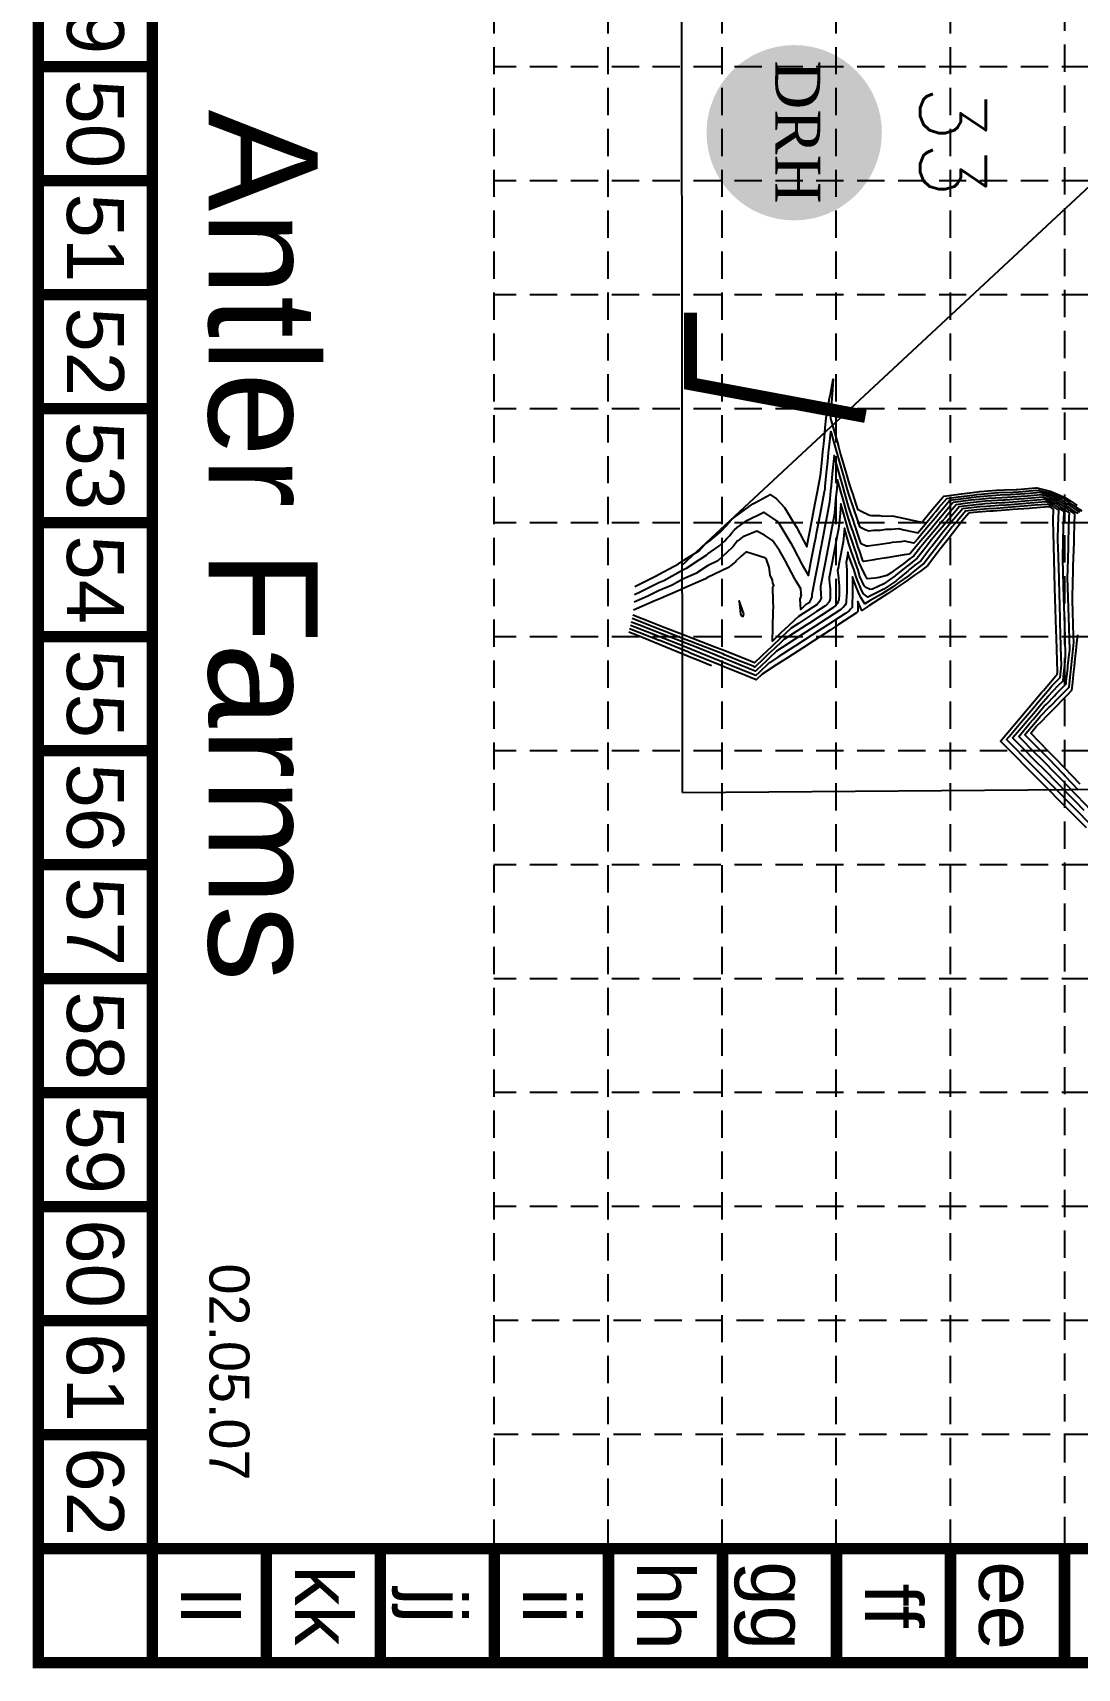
# Model space of a CAD drawing. Extents: x 8046 to 10141, y 6942 to 10292.
# Drawn here: x 8046 to 8524, y 6942 to 7692 of the extents above; entities that cross this region are included whole.
import ezdxf
from ezdxf.enums import TextEntityAlignment as Align

# ---------------------------------------------------------------- set-up
doc = ezdxf.new("R2010")
doc.units = 0
doc.header["$LTSCALE"] = 100
doc.header["$MEASUREMENT"] = 0
doc.linetypes.add('HIDDEN', pattern=[0.375, 0.25, -0.125])
doc.layers.get('0').update_dxf_attribs({"color": 5, "linetype": 'CONTINUOUS'})
for name, color, linetype in [('$-BNDY', 5, 'CONTINUOUS'), ('$-LOT', 5, 'CONTINUOUS'), ('BASE', 7, 'CONTINUOUS'), ('FGC-LOTNU', 5, 'CONTINUOUS'), ('G-XCONTOURS', 5, 'CONTINUOUS'), ('G-XIDX_CONTOURS', 5, 'CONTINUOUS'), ('GRID', 254, 'HIDDEN'), ('PG-ARROWS', 250, 'CONTINUOUS'), ('SILT FENCE', 200, 'CONTINUOUS')]:
    doc.layers.add(name, color=color, linetype=linetype)
doc.styles.add('DRHorton', font='dutcheb.ttf')
doc.styles.add('ROMANS', font='romans.shx', dxfattribs={"width": 0.67})
doc.styles.get("Standard").update_dxf_attribs({"font": 'ARIAL.TTF'})

# ---------------------------------------------------------------- blocks, each defined once
blk = doc.blocks.new('DRHorton')
h = blk.add_hatch(color=1)
h.paths.add_polyline_path([(78.7, 25.78, 1), (40.43, 25.78, 1)])
h.paths.add_polyline_path([(42.33, 17.91), (76.5, 17.91), (76.5, 34.87), (42.33, 34.87)], flags=24)
at = {"layer": 'BASE', "color": 176, "style": 'DRHorton'}
blk.add_text('DRH', height=9.814, dxfattribs=at).set_placement((59.39, 21.64), align=Align.CENTER)

msp = doc.modelspace()

# ---------------------------------------------------------------- linework, layer by layer
at = {"layer": '$-BNDY', "color": 7}
for q in [(8342.64, 8843.9), (10000.03, 7355.96)]:
    msp.add_line((8343.51, 7343.91), q, dxfattribs=at)
at = {"layer": '$-LOT', "color": 7}
msp.add_line((8343.45, 7448.01), (8549.41, 7639.84), dxfattribs=at)
at = {"layer": 'BASE', "color": 9}
msp.add_line((10086.11, 6997.27), (8100.61, 6997.27), dxfattribs=at)
at = {"layer": 'BASE', "const_width": 5.22}
for points in [[(8048.36, 10289.02), (8048.36, 6945.02), (10138.36, 6945.02), (10138.36, 10289.02)], [(8100.61, 10236.77), (8100.61, 6997.27), (10086.11, 6997.27), (10086.11, 10236.77)]]:
    msp.add_lwpolyline(points, close=True, dxfattribs=at)
for points in [[(8048.36, 7676.52), (8100.61, 7676.52)], [(8048.36, 7624.27), (8100.61, 7624.27)], [(8048.36, 7572.02), (8100.61, 7572.02)], [(8048.36, 7519.77), (8100.61, 7519.77)], [(8048.36, 7467.52), (8100.61, 7467.52)], [(8048.36, 7415.27), (8100.61, 7415.27)], [(8048.36, 7363.02), (8100.61, 7363.02)], [(8048.36, 7310.77), (8100.61, 7310.77)], [(8048.36, 7258.52), (8100.61, 7258.52)], [(8048.36, 7206.27), (8100.61, 7206.27)], [(8048.36, 7154.02), (8100.61, 7154.02)], [(8048.36, 7101.77), (8100.61, 7101.77)], [(8048.36, 7049.52), (8100.61, 7049.52)], [(8048.36, 6997.27), (8100.61, 6997.27)], [(8100.61, 6945.02), (8100.61, 6997.27)], [(8152.86, 6945.02), (8152.86, 6997.27)], [(8205.11, 6945.02), (8205.11, 6997.27)], [(8257.36, 6945.02), (8257.36, 6997.27)], [(8309.61, 6945.02), (8309.61, 6997.27)], [(8361.86, 6945.02), (8361.86, 6997.27)], [(8414.11, 6945.02), (8414.11, 6997.27)], [(8466.36, 6945.02), (8466.36, 6997.27)], [(8518.61, 6945.02), (8518.61, 6997.27)]]:
    msp.add_lwpolyline(points, dxfattribs=at)
at = {"layer": 'G-XCONTOURS'}
for points, elevation in [([(8321.68, 7438.25), (8331.41, 7443.13), (8332.91, 7443.92), (8341.76, 7448.74), (8344.18, 7450.33), (8351.39, 7454.75), (8353.97, 7457.71), (8356, 7459.16), (8359.69, 7462.34), (8361.01, 7463.35), (8361.6, 7463.92), (8363.61, 7466.15), (8363.89, 7466.49), (8365.86, 7468.78), (8367.14, 7469.91), (8371.86, 7473.31), (8375.76, 7476.16), (8377, 7476.78), (8383.68, 7480.48), (8386.65, 7478.43), (8390.26, 7474.43), (8393.51, 7469.19), (8395.78, 7465.45), (8400.55, 7456.51), (8402.52, 7466.77), (8404.25, 7475.76), (8404.68, 7478), (8405.28, 7481.13), (8406.84, 7489.23), (8407.23, 7493.3), (8407.54, 7496.47), (8407.89, 7500.09), (8408.24, 7503.7), (8408.55, 7506.85), (8408.95, 7510.94), (8409.4, 7515.63), (8410.97, 7524.57), (8411.31, 7526.46), (8412.52, 7533.34), (8412.05, 7526.35), (8411.93, 7524.63), (8411.31, 7515.34), (8412.86, 7509.89), (8414.34, 7504.69), (8415.15, 7501.84), (8416, 7498.85), (8417.44, 7493.79), (8418.82, 7488.96), (8419.73, 7485.75), (8420.98, 7482.07), (8421.38, 7480.87), (8421.53, 7480.43), (8423.03, 7476), (8423.8, 7473.75), (8425.96, 7472.54), (8426.5, 7472.25), (8427.47, 7471.92), (8429.18, 7471.06), (8430.08, 7470.81), (8433.98, 7470.82), (8435.2, 7470.6), (8440, 7470.64), (8440.44, 7470.53), (8446.76, 7469.13), (8446.82, 7469.11), (8448.05, 7468.85), (8453.22, 7467.75), (8453.41, 7467.98), (8453.6, 7468.21), (8458.32, 7473.82), (8462.89, 7479.26), (8463.24, 7479.67), (8471.41, 7480.73), (8475.15, 7481.21), (8479.85, 7481.81), (8487.48, 7482.46), (8487.88, 7482.49), (8491.06, 7482.59), (8496.42, 7482.79), (8496.86, 7482.82), (8505.35, 7483.47), (8505.92, 7483.52), (8508.9, 7482.75), (8511.98, 7481.98), (8512.44, 7481.82), (8515.73, 7480.44), (8518.5, 7479.3), (8518.75, 7479.12), (8521.44, 7477.4), (8523.37, 7476.14), (8524.46, 7475.57)], 1044), ([(8321.5, 7434.65), (8324.14, 7435.79), (8332.73, 7440.13), (8335.01, 7441.1), (8343.98, 7446.13), (8345.33, 7446.72), (8351.59, 7450.89), (8354.76, 7452.84), (8355.09, 7453.21), (8360.15, 7456.82), (8362.79, 7459.1), (8363.91, 7460.22), (8365.12, 7461.56), (8366.17, 7462.83), (8367.38, 7464.26), (8368.56, 7465.28), (8372.99, 7468.51), (8380.51, 7472.23), (8380.73, 7472.35), (8387.22, 7467.86), (8387.69, 7467.34), (8389.56, 7464.32), (8393.16, 7458.23), (8394.21, 7456.24), (8398.3, 7448.21), (8401.26, 7443.37), (8402.42, 7449.41), (8404.04, 7457.86), (8404.58, 7460.64), (8404.96, 7462.62), (8406.74, 7471.87), (8408.66, 7481.87), (8408.89, 7483.09), (8408.99, 7484.08), (8409.6, 7490.33), (8410.13, 7495.79), (8410.3, 7497.57), (8410.5, 7499.62), (8411, 7504.81), (8411.44, 7509.35), (8412.88, 7504.31), (8414.38, 7499.02), (8415.17, 7496.26), (8415.92, 7493.62), (8417.46, 7488.21), (8419.07, 7482.54), (8419.75, 7480.16), (8420.08, 7479.2), (8421.4, 7475.29), (8422.34, 7472.52), (8423.05, 7470.42), (8424.6, 7465.84), (8424.84, 7465.7), (8427.3, 7464.42), (8428.94, 7463.86), (8431.1, 7464.09), (8434.13, 7464.1), (8436.85, 7464.51), (8439.35, 7464.51), (8442.62, 7464.87), (8445.03, 7464.34), (8449.38, 7463.35), (8451.4, 7462.92), (8454.84, 7467.01), (8458.39, 7471.23), (8459.75, 7472.86), (8461.08, 7474.43), (8464.67, 7478.7), (8470, 7479.39), (8476.59, 7480.23), (8478.44, 7480.47), (8481.87, 7480.76), (8486.52, 7481.2), (8488.34, 7481.31), (8495.12, 7481.56), (8497.56, 7481.73), (8504.04, 7482.23), (8506.6, 7482.44), (8511.6, 7481.16), (8512.74, 7480.78), (8517.76, 7478.72), (8519.03, 7477.84), (8520.66, 7476.79), (8523.49, 7474.95), (8523.59, 7474.88), (8523.65, 7474.84), (8526.56, 7473.01)], 1043), ([(8525.73, 7472.35), (8523.96, 7473.47), (8522.81, 7474.27), (8520.89, 7475.53), (8519.89, 7476.18), (8519.32, 7476.55), (8517.02, 7478.14), (8513.52, 7479.58), (8510.74, 7480.48), (8507.29, 7481.37), (8502.73, 7480.98), (8498.26, 7480.64), (8493.81, 7480.32), (8489.08, 7480.15), (8485.17, 7479.92), (8478.05, 7479.24), (8477.03, 7479.13), (8474.59, 7478.82), (8468.58, 7478.06), (8466.1, 7477.73), (8463.18, 7474.25), (8461.19, 7471.89), (8459.26, 7469.6), (8456.27, 7466.04), (8453.18, 7462.37), (8451.36, 7460.2), (8449.59, 7458.1), (8445.25, 7459.08), (8443.56, 7458.8), (8439.63, 7458.39), (8438.31, 7458.18), (8434.07, 7457.55), (8433.02, 7457.38), (8428.45, 7456.85), (8427.76, 7456.74), (8425.4, 7457.92), (8424.71, 7459.97), (8423.14, 7464.61), (8423.06, 7464.84), (8422.85, 7465.48), (8421.41, 7469.71), (8420.88, 7471.29), (8419.76, 7474.58), (8417.49, 7482.55), (8417.47, 7482.63), (8417.45, 7482.71), (8415.18, 7490.68), (8413.02, 7498.28), (8412.35, 7491.44), (8411.7, 7484.72), (8411.65, 7484.2), (8411.59, 7483.61), (8410.95, 7476.96), (8409.37, 7468.73), (8408.79, 7465.73), (8407.99, 7461.54), (8406.63, 7454.51), (8405.67, 7449.48), (8404.47, 7443.28), (8402.81, 7434.59), (8402.86, 7433.52), (8402.65, 7433.06), (8402.57, 7432.87), (8402.36, 7432.41), (8402.28, 7432.23), (8402.06, 7431.76), (8401.98, 7431.58), (8401.75, 7431.1), (8401.54, 7430.87), (8399.97, 7429.84), (8397.76, 7427.76), (8397.43, 7432.51), (8397.52, 7432.94), (8397.75, 7433.13), (8397.84, 7433.57), (8397.9, 7433.83), (8398, 7434.25), (8397.82, 7434.63), (8397.91, 7435.03), (8397.72, 7437.17), (8395.57, 7440.68), (8394.98, 7441.82), (8390.38, 7450.58), (8387.93, 7454.73), (8384.78, 7459.33), (8381.19, 7461.81), (8377.59, 7463.69), (8371.66, 7461.27), (8371.12, 7461.02), (8368.9, 7459.3), (8368.66, 7459.1), (8366.68, 7456.63), (8366.41, 7456.36), (8364.23, 7454.25), (8364.04, 7454.09), (8359.68, 7450.06), (8355.02, 7447.83), (8349.67, 7444.27), (8343.76, 7441.69), (8338.84, 7438.93), (8332.54, 7436.25), (8327.67, 7433.79), (8321.33, 7431.05)], 1042), ([(8524.89, 7471.69), (8524.26, 7472.09), (8522.03, 7473.65), (8519.61, 7475.25), (8519.12, 7475.58), (8518.41, 7476.09), (8516.29, 7477.56), (8514.29, 7478.38), (8509.89, 7479.81), (8507.98, 7480.3), (8501.42, 7479.74), (8498.96, 7479.55), (8492.51, 7479.09), (8489.83, 7478.99), (8483.82, 7478.64), (8479.55, 7478.23), (8475.62, 7477.8), (8467.53, 7476.76), (8467.12, 7476.27), (8462.62, 7470.92), (8457.97, 7465.39), (8457.7, 7465.08), (8457.45, 7464.77), (8452.79, 7459.23), (8447.98, 7453.51), (8447.88, 7453.38), (8447.52, 7453.13), (8445.11, 7452.77), (8442.5, 7452.34), (8442.38, 7452.33), (8437.2, 7451.48), (8436.85, 7451.43), (8431.91, 7450.63), (8431.31, 7450.56), (8426.62, 7449.81), (8426.21, 7450.01), (8424.73, 7454.39), (8423.95, 7456.69), (8423.08, 7459.26), (8421.68, 7463.38), (8421.43, 7464.13), (8420.74, 7466.16), (8419.78, 7469), (8419.07, 7471.49), (8417.49, 7477.05), (8415.83, 7482.88), (8415.2, 7485.1), (8414.59, 7487.21), (8414.41, 7485.31), (8414.2, 7483.13), (8413.71, 7478.07), (8413.28, 7473.65), (8413.01, 7470.83), (8411.93, 7465.22), (8410.85, 7459.6), (8410.08, 7455.59), (8408.69, 7448.37), (8406.75, 7438.27), (8406.79, 7437.79), (8407, 7434.6), (8407.06, 7433.06), (8406.91, 7432.67), (8406.82, 7432.4), (8406.65, 7432.03), (8406.54, 7431.76), (8406.36, 7431.38), (8406.03, 7431), (8405.64, 7430.61), (8405.18, 7430.09), (8396.65, 7424.55), (8394.8, 7422.8), (8392.12, 7420.27), (8388.63, 7416.98), (8387.59, 7416), (8384.74, 7413.3), (8384.97, 7419.16), (8385.14, 7427.29), (8385.25, 7428.48), (8385.1, 7431.56), (8384.86, 7438.1), (8384.95, 7438.2), (8385.33, 7438.66), (8385.36, 7438.8), (8385.02, 7439.56), (8384.98, 7439.68), (8384.82, 7441.18), (8383.77, 7443.51), (8383.62, 7444.85), (8383.18, 7447.12), (8382.1, 7450.73), (8381.82, 7451.15), (8381.76, 7451.19), (8381.3, 7451.43), (8375.93, 7453.12), (8373.05, 7454.02), (8372.55, 7453.97), (8370.38, 7452.16), (8370.25, 7452), (8368.02, 7449.83), (8367.81, 7449.62), (8365.59, 7447.81), (8364.86, 7447.13), (8354.75, 7442.31), (8354.01, 7441.81), (8343.54, 7437.26), (8342.67, 7436.77), (8332.35, 7432.38), (8331.2, 7431.8), (8321.15, 7427.44)], 1041), ([(8530.08, 7329.59), (8524.32, 7335.58), (8522.33, 7337.59), (8514.15, 7345.84), (8512.23, 7347.77), (8503.98, 7356.1), (8502.14, 7357.95), (8493.8, 7366.36), (8492.04, 7368.13), (8493.18, 7369.47), (8498.61, 7375.9), (8499.73, 7377.22), (8505.19, 7383.66), (8506.29, 7384.97), (8511.76, 7391.43), (8512.85, 7392.72), (8516.62, 7396.57), (8517.24, 7402.43), (8517.14, 7405.8), (8516.67, 7421.76), (8516.61, 7423.81), (8516.11, 7441.08), (8516.09, 7441.82), (8515.8, 7451.89), (8515.57, 7459.83), (8515.58, 7460.22), (8515.74, 7465.86), (8515.95, 7473.24), (8513.22, 7475.14), (8510.79, 7475.93), (8505.16, 7475.5), (8501.76, 7475.21), (8496.18, 7474.78), (8492.7, 7474.52), (8487.25, 7474.1), (8483.61, 7473.89), (8478.39, 7473.49), (8473.27, 7472.89), (8469.54, 7468.46), (8468.35, 7467.05), (8467.12, 7465.59), (8463.64, 7461.08), (8462.54, 7459.64), (8459, 7455.06), (8457.95, 7453.7), (8454.36, 7449.05), (8452.95, 7447.95), (8449.31, 7445.08), (8447.07, 7443.11), (8442.73, 7440.05), (8439.75, 7438.06), (8434.74, 7434.78), (8429.57, 7431.86), (8427.11, 7430.34), (8425.21, 7433.3), (8424.77, 7434.19), (8424.22, 7435.61), (8422.84, 7438.96), (8421.49, 7442.74), (8421.47, 7438.89), (8421.44, 7434.73), (8421.44, 7433.72), (8421.33, 7431.26), (8421.22, 7428.69), (8420.58, 7427.88), (8419.88, 7427.17), (8419.72, 7426.97), (8418.4, 7426.12), (8407.55, 7419.07), (8406.72, 7418.53), (8395.37, 7411.16), (8395.04, 7410.94), (8387.22, 7405.86), (8383.37, 7403.36), (8383.28, 7403.28), (8378.84, 7399.09), (8377.11, 7397.45), (8369.02, 7400.75), (8362.39, 7403.45), (8355.93, 7406.08), (8347.66, 7409.45), (8342.84, 7411.41), (8333.52, 7415.04), (8328.37, 7417.05), (8319.66, 7420.44)], 1037), ([(8527.56, 7335.61), (8523.64, 7339.7), (8520.01, 7343.47), (8515.02, 7348.51), (8509.83, 7353.73), (8504.92, 7358.69), (8499.66, 7363.99), (8494.82, 7368.87), (8497.94, 7372.55), (8501.4, 7376.63), (8504.5, 7380.3), (8507.97, 7384.4), (8511.06, 7388.05), (8513.45, 7390.5), (8515.75, 7392.84), (8517.97, 7395.11), (8518.33, 7398.57), (8518.73, 7402.33), (8519.11, 7405.86), (8518.84, 7415.04), (8518.54, 7425.19), (8518.32, 7433.05), (8517.98, 7444.52), (8517.79, 7451.06), (8518.04, 7459.67), (8518.19, 7464.97), (8518.41, 7472.68), (8516.82, 7473.77), (8515.82, 7474.49), (8514, 7475.76), (8510.08, 7477.03), (8506.49, 7476.76), (8501.06, 7476.29), (8497.49, 7476.02), (8491.99, 7475.62), (8488.57, 7475.35), (8482.88, 7475.02), (8479.75, 7474.78), (8471.83, 7473.86), (8471.35, 7473.29), (8466.92, 7468.02), (8462.33, 7462.57), (8462.02, 7462.16), (8457.75, 7456.62), (8457.38, 7456.14), (8453.16, 7450.68), (8452.74, 7450.13), (8450.6, 7448.46), (8447.67, 7446.17), (8446.9, 7445.54), (8442.88, 7442.04), (8441.25, 7440.79), (8435.75, 7437.1), (8429.67, 7434.05), (8428.45, 7433.42), (8426.55, 7434.96), (8425.68, 7436.28), (8424.14, 7439.97), (8423.73, 7441.01), (8423.2, 7442.68), (8422.02, 7446.3), (8421.18, 7448.51), (8420.5, 7450.26), (8419.82, 7452.26), (8419.32, 7454.01), (8419.17, 7452.44), (8418.57, 7449.3), (8418.8, 7445.88), (8418.82, 7445.64), (8418.89, 7444.88), (8418.87, 7440.8), (8418.88, 7438.44), (8418.83, 7435.64), (8418.57, 7431.66), (8418.48, 7430.7), (8418.42, 7430.53), (8418.37, 7430.42), (8417.86, 7429.56), (8417.09, 7428.68), (8417.06, 7428.64), (8417.02, 7428.6), (8416.08, 7427.75), (8410.04, 7423.83), (8403.91, 7419.85), (8398.36, 7416.24), (8391.74, 7411.94), (8386.69, 7408.66), (8383.08, 7405.25), (8382.16, 7404.38), (8379.63, 7402), (8377.63, 7400.11), (8376.9, 7399.42), (8365.92, 7403.9), (8362.18, 7405.42), (8352.83, 7409.23), (8347.77, 7411.2), (8338.36, 7414.86), (8333.91, 7416.6), (8323.89, 7420.5), (8320.05, 7422)], 1038), ([(8530.8, 7335.65), (8524.36, 7342.34), (8523.25, 7343.51), (8517.19, 7349.81), (8515.69, 7351.37), (8507.7, 7359.42), (8505.52, 7361.62), (8497.61, 7369.6), (8502.71, 7375.63), (8504.18, 7377.37), (8509.26, 7383.38), (8510.29, 7384.42), (8513.96, 7388.17), (8514.8, 7389.04), (8518.65, 7392.97), (8519.32, 7393.66), (8519.43, 7394.71), (8520.08, 7400.87), (8520.2, 7402.01), (8520.85, 7408.08), (8520.98, 7409.3), (8520.54, 7424.27), (8520.41, 7428.63), (8520.02, 7442.28), (8520.13, 7446.1), (8520.42, 7456.2), (8520.5, 7459.12), (8520.81, 7470.11), (8520.87, 7472.13), (8520.46, 7472.42), (8520.2, 7472.59), (8517.59, 7474.37), (8515.52, 7475.86), (8514.78, 7476.37), (8509.37, 7478.14), (8507.82, 7478.02), (8500.36, 7477.38), (8498.8, 7477.26), (8491.29, 7476.71), (8489.89, 7476.61), (8482.15, 7476.15), (8481.12, 7476.07), (8478.05, 7475.72), (8472.82, 7475.14), (8470.4, 7474.83), (8467.54, 7471.43), (8465.48, 7468.98), (8463.49, 7466.62), (8460.57, 7463.14), (8457.55, 7459.55), (8455.76, 7457.23), (8452.96, 7453.61), (8451.12, 7451.21), (8447.08, 7448.11), (8446.01, 7447.28), (8441.28, 7443.41), (8441.07, 7443.24), (8440.99, 7443.19), (8435.77, 7439.45), (8430.57, 7437.05), (8429.49, 7436.84), (8428.97, 7437.19), (8427.62, 7437.85), (8426.72, 7438.65), (8424.83, 7442.94), (8424.71, 7443.25), (8424.62, 7443.51), (8423.86, 7446.39), (8423.8, 7446.55), (8422.61, 7449.57), (8421.46, 7452.97), (8421.03, 7454.23), (8419.81, 7457.84), (8417.75, 7465.08), (8417.12, 7458.57), (8415.19, 7448.56), (8414.96, 7447.34), (8414.63, 7445.62), (8414.85, 7443.47), (8414.98, 7442.05), (8415.02, 7441.59), (8415.29, 7438.45), (8415.35, 7436.85), (8415.31, 7434.57), (8415.15, 7432.16), (8415.07, 7431.89), (8414.85, 7431.3), (8414.47, 7430.47), (8414.36, 7430.31), (8414.24, 7430.17), (8413.43, 7429.41), (8412.6, 7428.67), (8412.45, 7428.53), (8401.68, 7421.54), (8400.28, 7420.62), (8390.01, 7413.95), (8389.04, 7413.04), (8385.48, 7409.68), (8382.87, 7407.22), (8380.95, 7405.4), (8376.7, 7401.39), (8375.91, 7401.71), (8369.58, 7404.29), (8362.82, 7407.04), (8362.02, 7407.35), (8348.35, 7412.68), (8348.16, 7412.75), (8344, 7414.37), (8334.31, 7418.15), (8333.88, 7418.32), (8320.45, 7423.55)], 1039), ([(8528.64, 7327.69), (8519.55, 7336.85), (8518.46, 7337.94), (8509.45, 7347.03), (8508.29, 7348.2), (8499.36, 7357.21), (8498.12, 7358.46), (8489.26, 7367.39), (8494.97, 7374.14), (8495.83, 7375.16), (8501.52, 7381.89), (8502.4, 7382.92), (8508.08, 7389.64), (8508.97, 7390.69), (8514.64, 7397.38), (8515.26, 7398.02), (8515.37, 7398.99), (8514.91, 7414.58), (8514.8, 7418.32), (8514.39, 7432.59), (8514.24, 7437.65), (8513.87, 7450.6), (8513.68, 7456.98), (8513.34, 7468.61), (8513.49, 7473.79), (8512.44, 7474.52), (8511.5, 7474.83), (8503.83, 7474.24), (8502.45, 7474.12), (8494.87, 7473.53), (8493.4, 7473.43), (8485.93, 7472.85), (8484.33, 7472.76), (8477.02, 7472.19), (8474.7, 7471.92), (8471.91, 7468.61), (8469.9, 7466.01), (8467.32, 7462.66), (8465.26, 7459.99), (8462.74, 7456.72), (8460.62, 7453.98), (8458.15, 7450.78), (8455.97, 7447.96), (8452.62, 7445.31), (8449.92, 7443.48), (8445.44, 7440.31), (8441.76, 7437.82), (8437.42, 7434.98), (8433.74, 7432.48), (8428.96, 7429.48), (8425.79, 7427.31), (8423.94, 7431.38), (8423.83, 7426.77), (8423.35, 7426.2), (8415.08, 7420.82), (8411.18, 7418.29), (8403.4, 7413.23), (8399.01, 7410.38), (8391.72, 7405.65), (8386.84, 7402.47), (8380.05, 7398.06), (8377.32, 7395.49), (8372.12, 7397.61), (8362.59, 7401.48), (8359.03, 7402.94), (8347.87, 7407.48), (8345.94, 7408.27), (8333.14, 7413.48), (8332.85, 7413.6), (8319.27, 7418.89)], 1036), ([(8525.82, 7347.63), (8522.17, 7351.43), (8518.65, 7355.1), (8514.62, 7359.29), (8511.47, 7362.57), (8507.06, 7367.15), (8503.17, 7371.08), (8505.68, 7374.04), (8508.47, 7376.9), (8510.37, 7378.84), (8512.99, 7381.52), (8515.06, 7383.63), (8517.51, 7386.14), (8519.75, 7388.43), (8522.03, 7390.75), (8522.4, 7394.29), (8522.79, 7397.97), (8523.17, 7401.58), (8523.55, 7405.18), (8523.94, 7408.88), (8524.32, 7412.39), (8524.72, 7416.17)], 1041)]:
    msp.add_lwpolyline(points, dxfattribs=dict(at, elevation=elevation))
at = {"layer": 'G-XIDX_CONTOURS'}
for points, elevation in [([(8525.09, 7344.99), (8518.93, 7351.4), (8517.92, 7352.45), (8511.38, 7359.26), (8510.49, 7360.16), (8501.21, 7369.52), (8500.39, 7370.34), (8500.92, 7370.96), (8506.96, 7378.11), (8507.47, 7378.71), (8511.64, 7382.97), (8512.16, 7383.51), (8516.16, 7387.59), (8516.85, 7388.3), (8520.67, 7392.21), (8521.3, 7398.15), (8521.44, 7399.42), (8522.07, 7405.44), (8522.2, 7406.63), (8522.85, 7412.74), (8522.77, 7415.5), (8522.28, 7432.06), (8522.24, 7433.51), (8522.59, 7445.55), (8522.64, 7447.42), (8522.96, 7458.56), (8523.04, 7461.34), (8523.33, 7471.58), (8521.24, 7473.03), (8519.9, 7473.92), (8518.36, 7474.97), (8516.07, 7476.62), (8515.55, 7476.98), (8515.06, 7477.18), (8509.03, 7479.14), (8508.67, 7479.23), (8500.11, 7478.5), (8499.66, 7478.46), (8491.21, 7477.85), (8490.57, 7477.83), (8482.47, 7477.36), (8481.04, 7477.22), (8474.22, 7476.47), (8468.97, 7475.8), (8465.31, 7471.44), (8464.05, 7469.95), (8462.76, 7468.41), (8459.14, 7464.11), (8455.63, 7459.94), (8454.22, 7458.26), (8452.76, 7456.53), (8449.5, 7452.3), (8447.28, 7450.69), (8444.29, 7448.44), (8440.07, 7445.33), (8439.1, 7444.56), (8437.15, 7443.29), (8433.68, 7442.43), (8431.89, 7442.12), (8428.14, 7441.81), (8427.77, 7442.35), (8427.51, 7443.01), (8426.2, 7445.63), (8424.78, 7448.74), (8424.72, 7448.88), (8423.09, 7453.68), (8422.49, 7455.46), (8421.44, 7458.55), (8420.23, 7462.15), (8419.79, 7463.42), (8418.9, 7466.57), (8417.5, 7471.47), (8416.17, 7476.14), (8415.76, 7471.94), (8415.3, 7467.12), (8415.06, 7464.7), (8414.48, 7461.7), (8412.9, 7453.47), (8410.78, 7442.45), (8410.74, 7442.24), (8410.69, 7441.95), (8410.72, 7441.57), (8411.03, 7438.37), (8411.14, 7437.31), (8411.26, 7434.69), (8411.23, 7432.6), (8411.13, 7432.29), (8411.04, 7431.94), (8410.92, 7431.65), (8410.59, 7431.12), (8410.06, 7430.53), (8409.76, 7430.2), (8409.46, 7429.89), (8408.81, 7429.31), (8405, 7426.83), (8396.64, 7421.4), (8393.33, 7419.25), (8388.83, 7415.01), (8388.8, 7414.97), (8388.7, 7414.88), (8384.27, 7410.7), (8382.66, 7409.18), (8379.74, 7406.43), (8376.49, 7403.36), (8372.81, 7404.86), (8362.42, 7408.91), (8358.34, 7410.49), (8348.56, 7414.31), (8343.86, 7416.13), (8334.7, 7419.7), (8329.39, 7421.77), (8320.84, 7425.1)], 1040), ([(8356.76, 7401.98), (8349.04, 7405.12), (8348.07, 7405.51), (8335.95, 7410.45), (8333.35, 7411.51), (8322.86, 7415.78), (8318.87, 7417.34)], 1035)]:
    msp.add_lwpolyline(points, dxfattribs=dict(at, elevation=elevation))
at = {"layer": 'G-XIDX_CONTOURS', "elevation": 1040}
msp.add_lwpolyline([(8371.6, 7425.78), (8369.56, 7431.77), (8370.16, 7425.7), (8370.44, 7424.97), (8371.37, 7424.47), (8371.46, 7425.17)], close=True, dxfattribs=at)
at = {"layer": 'GRID', "color": 253, "linetype": 'HIDDEN', "ltscale": 0.5}
for p, q in [((8257.13, 10235.59), (8257.13, 6996.09)), ((8309.38, 10235.59), (8309.38, 6996.09)), ((8361.63, 10235.59), (8361.63, 6996.09)), ((8413.88, 10235.59), (8413.88, 6996.09)), ((8466.13, 10235.59), (8466.13, 6996.09)), ((8518.61, 10236.77), (8518.61, 6997.27)), ((10086.11, 7676.52), (8257.13, 7676.52)), ((10086.11, 7624.27), (8257.13, 7624.27)), ((10086.11, 7572.02), (8257.13, 7572.02)), ((10086.11, 7519.77), (8257.13, 7519.77)), ((10086.11, 7467.52), (8257.13, 7467.52)), ((10086.11, 7415.27), (8257.13, 7415.27)), ((10086.11, 7363.02), (8257.13, 7363.02)), ((10086.11, 7310.77), (8257.13, 7310.77)), ((10086.11, 7258.52), (8257.13, 7258.52)), ((10086.11, 7206.27), (8257.13, 7206.27)), ((10086.11, 7154.02), (8257.13, 7154.02)), ((10086.97, 7101.86), (8257.13, 7101.86)), ((10086.97, 7049.61), (8257.13, 7049.61))]:
    msp.add_line(p, q, dxfattribs=at)
at = {"layer": 'SILT FENCE', "const_width": 6}
msp.add_lwpolyline([(8427.38, 7516.26), (8347.16, 7531.25), (8347.16, 7563.77)], dxfattribs=at)

# ---------------------------------------------------------------- block references
at = {"layer": 'PG-ARROWS', "color": 7, "xscale": 2.100000000000364, "yscale": 2.100000000000364, "zscale": 2.1, "rotation": 270}
msp.add_blockref('DRHorton', (8340.59, 7771.38), dxfattribs=at)

# ---------------------------------------------------------------- texts
at = {"color": 7, "insert": (8176.35, 7656.9), "char_height": 1.672, "width": 1076.2803, "attachment_point": 1, "rotation": 270}
msp.add_mtext('{\\H29.9x;Antler Farms}', dxfattribs=at)
at = {"layer": 'BASE'}
for s, p in [('49', (8074.49, 7702.64)), ('50', (8074.49, 7650.39)), ('51', (8074.49, 7598.14)), ('52', (8074.49, 7545.89)), ('53', (8074.49, 7493.64)), ('54', (8074.49, 7441.39)), ('55', (8074.49, 7389.14)), ('56', (8074.49, 7336.89)), ('57', (8074.49, 7284.64)), ('58', (8074.49, 7232.39)), ('59', (8074.49, 7180.14)), ('60', (8074.49, 7127.89)), ('61', (8074.49, 7075.64)), ('62', (8074.49, 7023.39)), ('hh', (8335.74, 6971.14)), ('gg', (8387.99, 6971.14)), ('ee', (8492.49, 6971.14)), ('kk', (8178.99, 6971.14)), ('jj', (8231.24, 6971.14)), ('ff', (8440.24, 6971.14)), ('ll', (8126.74, 6971.14)), ('ii', (8283.49, 6971.14))]:
    msp.add_text(s, height=26.125, rotation=270, dxfattribs=at).set_placement(p, align=Align.MIDDLE_CENTER)
msp.add_text('02.05.07', height=18.287, rotation=270, dxfattribs=at).set_placement((8126.76, 7078.24), align=Align.CENTER)
at = {"layer": 'FGC-LOTNU', "color": 7, "style": 'ROMANS'}
msp.add_text('33', height=30, rotation=270, dxfattribs=at).set_placement((8452.49, 7642.29), align=Align.CENTER)

doc.saveas('drawing.dxf')
